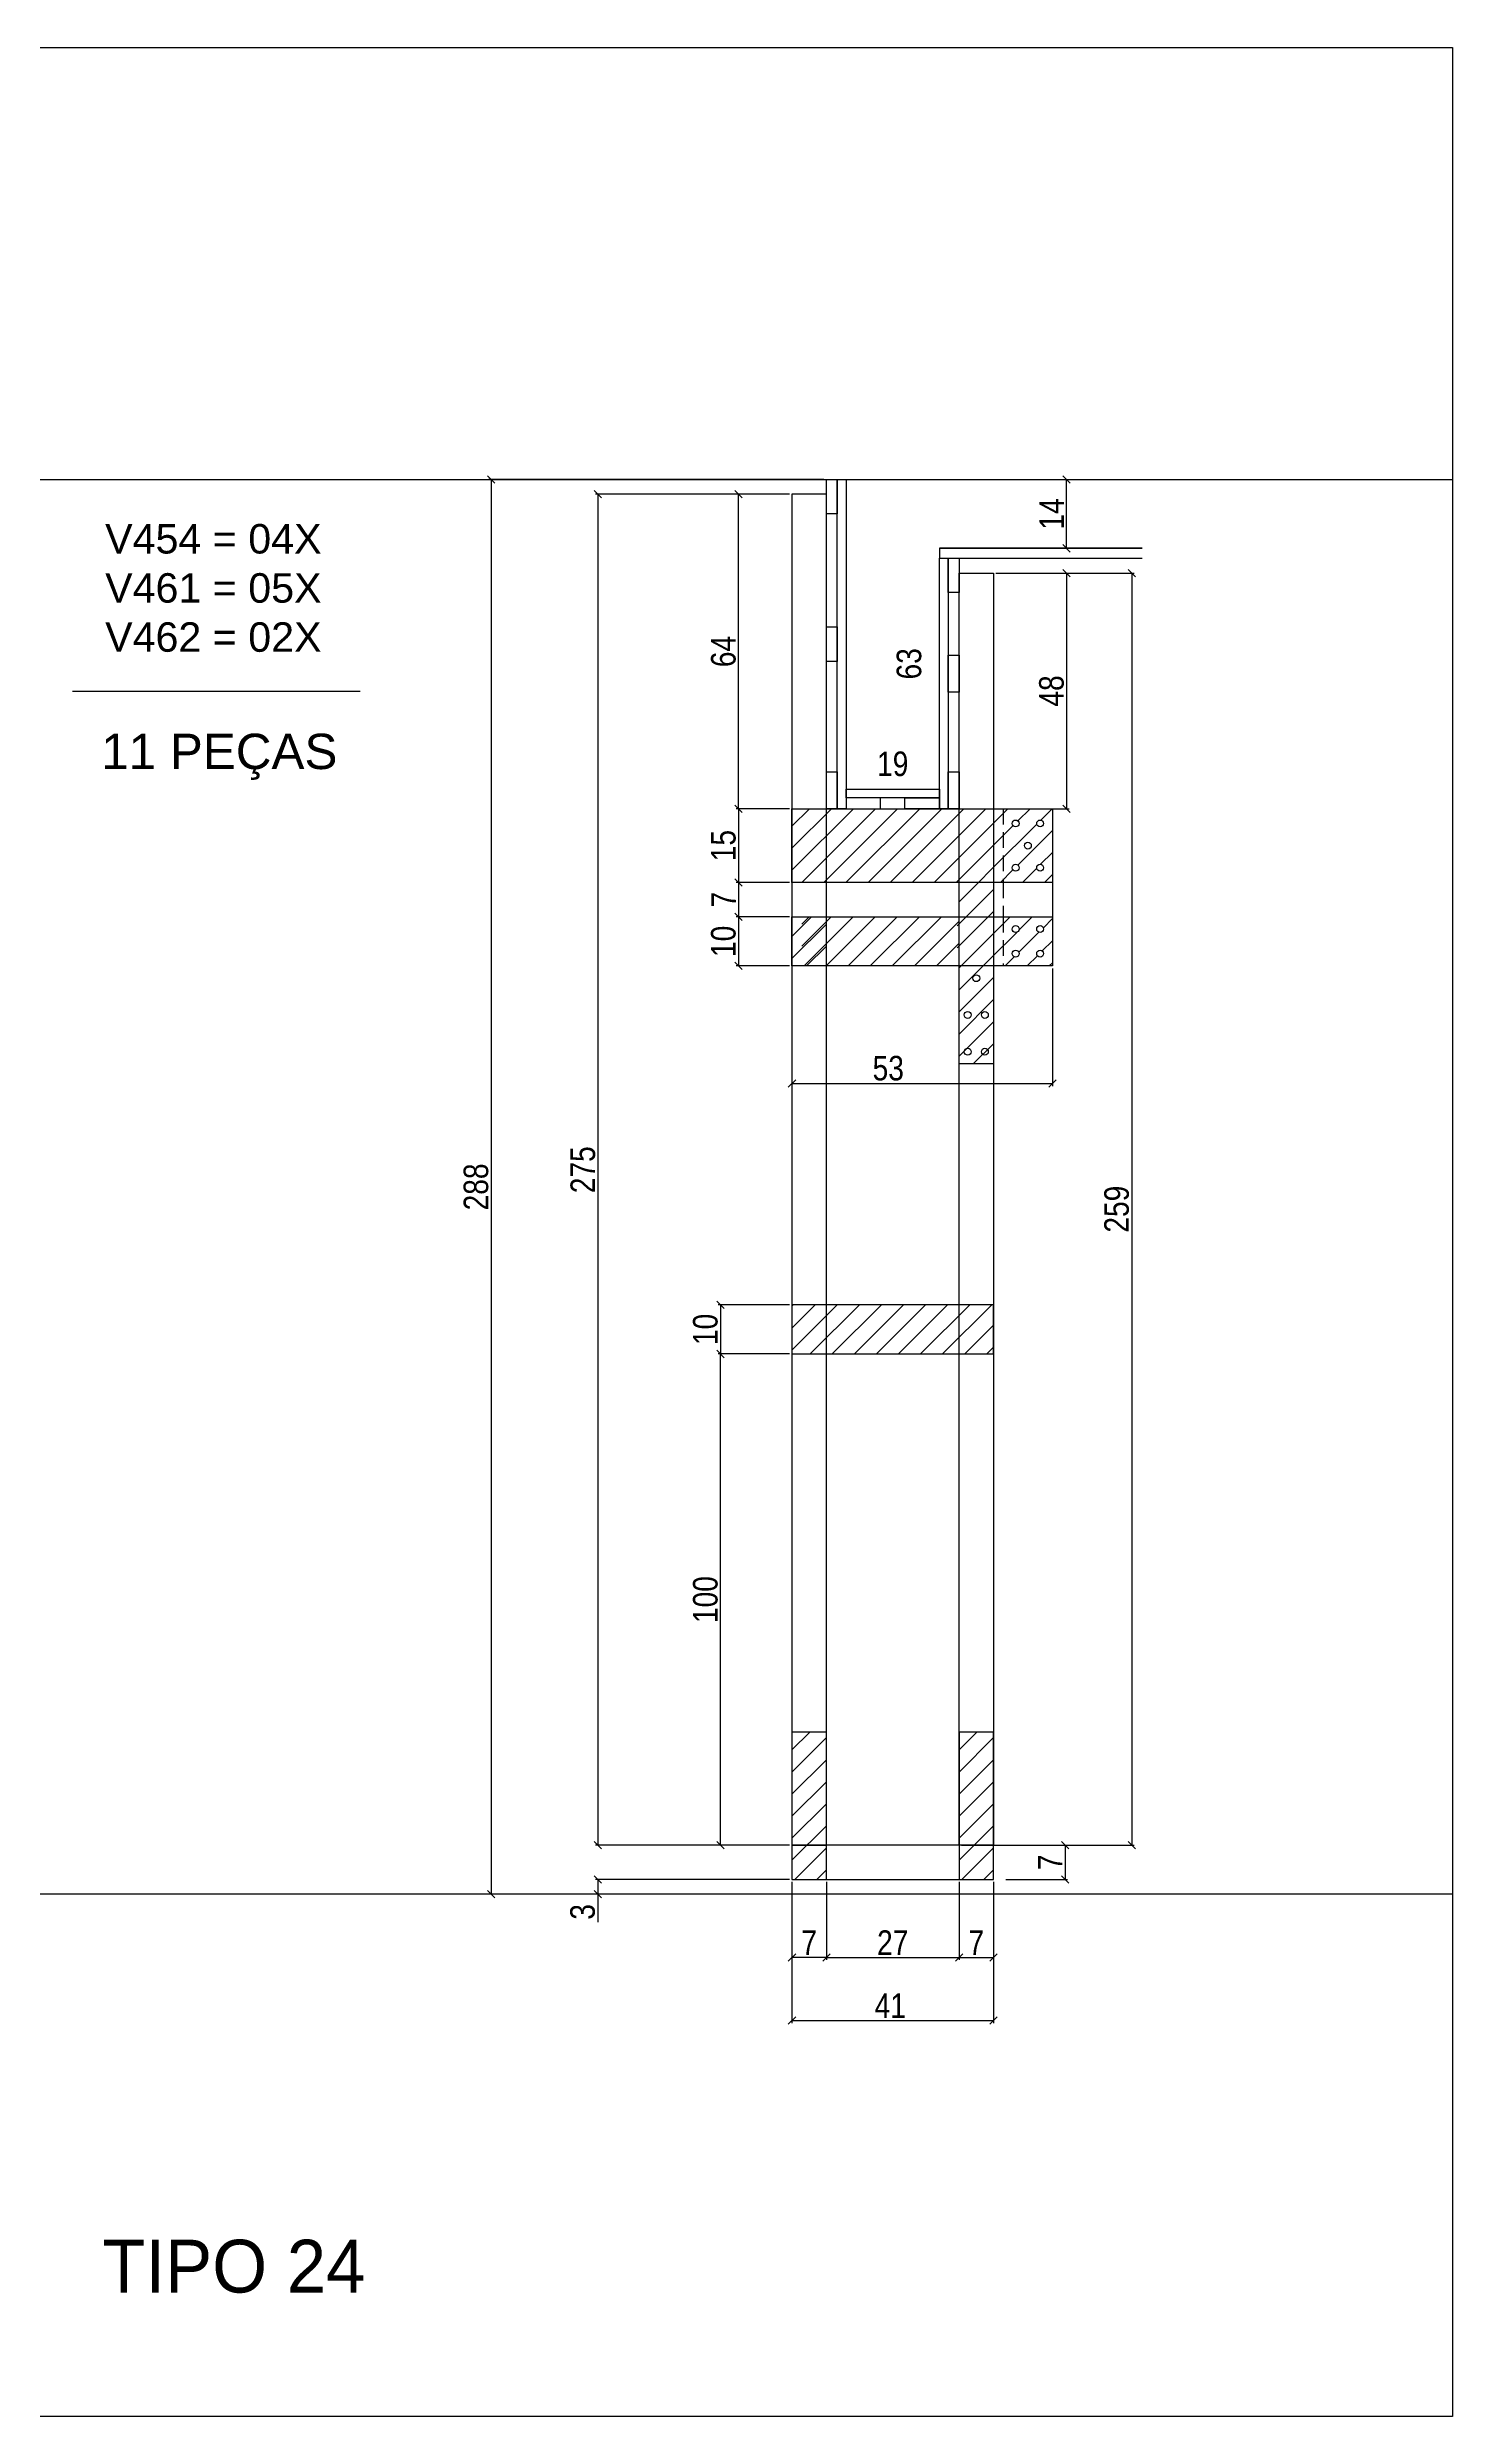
# Model space of a CAD drawing. Extents: x 17311 to 161354, y 153625 to 213544.
# Drawn here: x 22063 to 22635, y 206356 to 207320 of the extents above; entities that cross this region are included whole.
import ezdxf

# ---------------------------------------------------------------- set-up
doc = ezdxf.new("R2010")
doc.units = 0
doc.linetypes.add('DASHED2', pattern=[9.525, 6.35, -3.175])
doc.layers.get('0').update_dxf_attribs({"linetype": 'CONTINUOUS'})
doc.layers.get('DEFPOINTS').update_dxf_attribs({"linetype": 'CONTINUOUS'})
for name, color, linetype in [('8', 111, 'CONTINUOUS'), ('COTA', 241, 'CONTINUOUS'), ('detalhes', 4, 'CONTINUOUS'), ('HACHURA', 8, 'CONTINUOUS'), ('Painéis', 200, 'CONTINUOUS'), ('SARR_2.2x10', 60, 'CONTINUOUS'), ('SARR_7x7', 40, 'CONTINUOUS'), ('TIRAS REESCORAMENTO', 252, 'CONTINUOUS'), ('VIGAS', 3, 'CONTINUOUS')]:
    doc.layers.add(name, color=color, linetype=linetype)
doc.layers.add('resinado', color=7, linetype='CONTINUOUS', true_color=0xff6161)
doc.styles.add('COTA TECNICA 2X', font='techl___.ttf', dxfattribs={"height": 10})
doc.styles.add('R80-50', font='arial.ttf', dxfattribs={"height": 10})
doc.styles.add('ROMAS860', font='ROMAS860.SHX', dxfattribs={"height": 8.5})
doc.dimstyles.new('SECAO', dxfattribs={"dimscale": 0.333333, "dimtxt": 5, "dimasz": 9, "dimexe": 3, "dimexo": 3, "dimgap": 3, "dimtad": 1, "dimdec": 1, "dimlfac": 0.5, "dimzin": 12, "dimdsep": 46, "dimtxsty": 'COTA TECNICA 2X', "dimblk1": 'OBLIQUE', "dimblk2": 'OBLIQUE', "dimsah": 1, "dimcen": 0.9, "dimclrd": 4, "dimclre": 4, "dimclrt": 240, "dimadec": 1, "dimazin": 3, "dimtfac": 1, "dimtdec": 1, "dimtmove": 0, "dimatfit": 3, "dimfxl": 1, "dimtolj": 1, "dimtzin": 12, "dimarcsym": 0})
pattern_1 = [(45, (-3761.8576, 9469.6196), (-4.49012806, 4.49012806), [])]

# ---------------------------------------------------------------- blocks, each defined once
blk = doc.blocks.new('_Oblique')
at = {"color": 0, "linetype": 'ByBlock', "lineweight": -2}
blk.add_line((-0.5, -0.5), (0.5, 0.5), dxfattribs=at)
blk = doc.blocks.new('*D3418')
at = {"layer": 'DEFPOINTS', "color": 0, "transparency": 16777216}
for p in [(22365.75, 207138.49), (22286.79, 206588.4), (22365.75, 206588.4)]:
    blk.add_point(p, dxfattribs=at)
at = {"layer": 'detalhes', "color": 4, "lineweight": -2, "transparency": 16777216}
for p, q in [((22364.75, 207138.49), (22285.79, 207138.49)), ((22286.79, 207138.49), (22286.79, 206588.4)), ((22364.75, 206588.4), (22285.79, 206588.4))]:
    blk.add_line(p, q, dxfattribs=at)
at = {"layer": 'detalhes', "color": 4, "lineweight": -2, "transparency": 16777216, "xscale": 3, "yscale": 3, "zscale": 3}
for p, rotation in [((22286.79, 207138.49), 90), ((22286.79, 206588.4), 270)]:
    blk.add_blockref('_Oblique', p, dxfattribs=dict(at, rotation=rotation))
at = {"layer": 'detalhes', "color": 240, "transparency": 16777216, "insert": (22280.68, 206863.44), "char_height": 10, "attachment_point": 5, "rotation": 90, "style": 'COTA TECNICA 2X'}
blk.add_mtext('\\A1;275', dxfattribs=at)
blk = doc.blocks.new('*D3419')
at = {"layer": 'DEFPOINTS', "color": 0, "transparency": 16777216}
for p in [(22365.75, 206574.4), (22447.75, 206574.4), (22447.75, 206516.94)]:
    blk.add_point(p, dxfattribs=at)
at = {"layer": 'detalhes', "color": 4, "lineweight": -2, "transparency": 16777216}
for p, q in [((22365.75, 206573.4), (22365.75, 206515.94)), ((22447.75, 206573.4), (22447.75, 206515.94)), ((22365.75, 206516.94), (22447.75, 206516.94))]:
    blk.add_line(p, q, dxfattribs=at)
at = {"layer": 'detalhes', "color": 4, "lineweight": -2, "transparency": 16777216, "xscale": 3, "yscale": 3, "zscale": 3, "rotation": 180}
blk.add_blockref('_Oblique', (22365.75, 206516.94), dxfattribs=at)
at = {"layer": 'detalhes', "color": 4, "lineweight": -2, "transparency": 16777216, "xscale": 3, "yscale": 3, "zscale": 3}
blk.add_blockref('_Oblique', (22447.75, 206516.94), dxfattribs=at)
at = {"layer": 'detalhes', "color": 240, "transparency": 16777216, "insert": (22405.75, 206523.01), "char_height": 10, "attachment_point": 5, "style": 'COTA TECNICA 2X'}
blk.add_mtext('\\A1;41', dxfattribs=at)
blk = doc.blocks.new('*D3420')
at = {"layer": 'DEFPOINTS', "color": 0, "transparency": 16777216}
for p in [(22379.75, 206574.4), (22433.75, 206574.4), (22433.75, 206542.66)]:
    blk.add_point(p, dxfattribs=at)
at = {"layer": 'detalhes', "color": 4, "lineweight": -2, "transparency": 16777216}
for p, q in [((22379.75, 206573.4), (22379.75, 206541.66)), ((22433.75, 206573.4), (22433.75, 206541.66)), ((22379.75, 206542.66), (22433.75, 206542.66))]:
    blk.add_line(p, q, dxfattribs=at)
at = {"layer": 'detalhes', "color": 4, "lineweight": -2, "transparency": 16777216, "xscale": 3, "yscale": 3, "zscale": 3, "rotation": 180}
blk.add_blockref('_Oblique', (22379.75, 206542.66), dxfattribs=at)
at = {"layer": 'detalhes', "color": 4, "lineweight": -2, "transparency": 16777216, "xscale": 3, "yscale": 3, "zscale": 3}
blk.add_blockref('_Oblique', (22433.75, 206542.66), dxfattribs=at)
at = {"layer": 'detalhes', "color": 240, "transparency": 16777216, "insert": (22406.75, 206548.73), "char_height": 10, "attachment_point": 5, "style": 'COTA TECNICA 2X'}
blk.add_mtext('\\A1;27', dxfattribs=at)
blk = doc.blocks.new('*D3421')
at = {"layer": 'DEFPOINTS', "color": 0, "transparency": 16777216}
for p in [(22433.75, 206542.66), (22447.75, 206542.66), (22447.75, 206542.66)]:
    blk.add_point(p, dxfattribs=at)
at = {"layer": 'detalhes', "color": 4, "lineweight": -2, "transparency": 16777216}
blk.add_line((22433.75, 206542.66), (22447.75, 206542.66), dxfattribs=at)
at = {"layer": 'detalhes', "color": 4, "lineweight": -2, "transparency": 16777216, "xscale": 3, "yscale": 3, "zscale": 3, "rotation": 180}
blk.add_blockref('_Oblique', (22433.75, 206542.66), dxfattribs=at)
at = {"layer": 'detalhes', "color": 4, "lineweight": -2, "transparency": 16777216, "xscale": 3, "yscale": 3, "zscale": 3}
blk.add_blockref('_Oblique', (22447.75, 206542.66), dxfattribs=at)
at = {"layer": 'detalhes', "color": 240, "transparency": 16777216, "insert": (22440.75, 206548.73), "char_height": 10, "attachment_point": 5, "style": 'COTA TECNICA 2X'}
blk.add_mtext('\\A1;7', dxfattribs=at)
blk = doc.blocks.new('*D3422')
at = {"layer": 'DEFPOINTS', "color": 0, "transparency": 16777216}
for p in [(22365.75, 206542.66), (22365.75, 206542.66), (22379.75, 206542.66)]:
    blk.add_point(p, dxfattribs=at)
at = {"layer": 'detalhes', "color": 4, "lineweight": -2, "transparency": 16777216}
blk.add_line((22379.75, 206542.66), (22365.75, 206542.66), dxfattribs=at)
at = {"layer": 'detalhes', "color": 4, "lineweight": -2, "transparency": 16777216, "xscale": 3, "yscale": 3, "zscale": 3, "rotation": 180}
blk.add_blockref('_Oblique', (22365.75, 206542.66), dxfattribs=at)
at = {"layer": 'detalhes', "color": 4, "lineweight": -2, "transparency": 16777216, "xscale": 3, "yscale": 3, "zscale": 3}
blk.add_blockref('_Oblique', (22379.75, 206542.66), dxfattribs=at)
at = {"layer": 'detalhes', "color": 240, "transparency": 16777216, "insert": (22372.75, 206548.73), "char_height": 10, "attachment_point": 5, "style": 'COTA TECNICA 2X'}
blk.add_mtext('\\A1;7', dxfattribs=at)
blk = doc.blocks.new('*D3423')
at = {"layer": 'DEFPOINTS', "color": 0, "transparency": 16777216}
for p in [(22365.75, 206808.41), (22336.65, 206788.41), (22365.75, 206788.41)]:
    blk.add_point(p, dxfattribs=at)
at = {"layer": 'detalhes', "color": 4, "lineweight": -2, "transparency": 16777216}
for p, q in [((22364.75, 206808.41), (22335.65, 206808.41)), ((22336.65, 206808.41), (22336.65, 206788.41)), ((22364.75, 206788.41), (22335.65, 206788.41))]:
    blk.add_line(p, q, dxfattribs=at)
at = {"layer": 'detalhes', "color": 4, "lineweight": -2, "transparency": 16777216, "xscale": 3, "yscale": 3, "zscale": 3}
for p, rotation in [((22336.65, 206808.41), 90), ((22336.65, 206788.41), 270)]:
    blk.add_blockref('_Oblique', p, dxfattribs=dict(at, rotation=rotation))
at = {"layer": 'detalhes', "color": 240, "transparency": 16777216, "insert": (22330.54, 206798.41), "char_height": 10, "attachment_point": 5, "rotation": 90, "style": 'COTA TECNICA 2X'}
blk.add_mtext('\\A1;10', dxfattribs=at)
blk = doc.blocks.new('*D3424')
at = {"layer": 'DEFPOINTS', "color": 0, "transparency": 16777216}
for p in [(22343.98, 207138.49), (22365.75, 207138.49), (22365.75, 207010.44)]:
    blk.add_point(p, dxfattribs=at)
at = {"layer": 'detalhes', "color": 4, "lineweight": -2, "transparency": 16777216}
for p, q in [((22364.75, 207138.49), (22342.98, 207138.49)), ((22343.98, 207010.44), (22343.98, 207138.49)), ((22364.75, 207010.44), (22342.98, 207010.44))]:
    blk.add_line(p, q, dxfattribs=at)
at = {"layer": 'detalhes', "color": 4, "lineweight": -2, "transparency": 16777216, "xscale": 3, "yscale": 3, "zscale": 3}
for p, rotation in [((22343.98, 207138.49), 90), ((22343.98, 207010.44), 270)]:
    blk.add_blockref('_Oblique', p, dxfattribs=dict(at, rotation=rotation))
at = {"layer": 'detalhes', "color": 240, "transparency": 16777216, "insert": (22337.87, 207074.46), "char_height": 10, "attachment_point": 5, "rotation": 90, "style": 'COTA TECNICA 2X'}
blk.add_mtext('\\A1;64', dxfattribs=at)
blk = doc.blocks.new('*D3425')
at = {"layer": 'DEFPOINTS', "color": 0, "transparency": 16777216}
for p in [(22447.75, 207106.36), (22447.75, 207010.44), (22477.5, 207010.44)]:
    blk.add_point(p, dxfattribs=at)
at = {"layer": 'detalhes', "color": 4, "lineweight": -2, "transparency": 16777216}
for p, q in [((22448.75, 207106.36), (22478.5, 207106.36)), ((22477.5, 207106.36), (22477.5, 207010.44)), ((22448.75, 207010.44), (22478.5, 207010.44))]:
    blk.add_line(p, q, dxfattribs=at)
at = {"layer": 'detalhes', "color": 4, "lineweight": -2, "transparency": 16777216, "xscale": 3, "yscale": 3, "zscale": 3}
for p, rotation in [((22477.5, 207106.36), 90), ((22477.5, 207010.44), 270)]:
    blk.add_blockref('_Oblique', p, dxfattribs=dict(at, rotation=rotation))
at = {"layer": 'detalhes', "color": 240, "transparency": 16777216, "insert": (22471.4, 207058.4), "char_height": 10, "attachment_point": 5, "rotation": 90, "style": 'COTA TECNICA 2X'}
blk.add_mtext('\\A1;48', dxfattribs=at)
blk = doc.blocks.new('*D3426')
at = {"layer": 'DEFPOINTS', "color": 0, "transparency": 16777216}
for p in [(22379.75, 207144.49), (22243.28, 206568.4), (22365.75, 206568.4)]:
    blk.add_point(p, dxfattribs=at)
at = {"layer": 'detalhes', "color": 4, "lineweight": -2, "transparency": 16777216}
for p, q in [((22378.75, 207144.49), (22242.28, 207144.49)), ((22243.28, 207144.49), (22243.28, 206568.4)), ((22364.75, 206568.4), (22242.28, 206568.4))]:
    blk.add_line(p, q, dxfattribs=at)
at = {"layer": 'detalhes', "color": 4, "lineweight": -2, "transparency": 16777216, "xscale": 3, "yscale": 3, "zscale": 3}
for p, rotation in [((22243.28, 207144.49), 90), ((22243.28, 206568.4), 270)]:
    blk.add_blockref('_Oblique', p, dxfattribs=dict(at, rotation=rotation))
at = {"layer": 'detalhes', "color": 240, "transparency": 16777216, "insert": (22237.19, 206856.44), "char_height": 10, "attachment_point": 5, "rotation": 90, "style": 'COTA TECNICA 2X'}
blk.add_mtext('\\A1;288', dxfattribs=at)
blk = doc.blocks.new('*D3427')
at = {"layer": 'DEFPOINTS', "color": 0, "transparency": 16777216}
for p in [(22365.75, 206574.4), (22286.79, 206568.4), (22365.75, 206568.4)]:
    blk.add_point(p, dxfattribs=at)
at = {"layer": 'detalhes', "color": 4, "lineweight": -2, "transparency": 16777216}
for p, q in [((22364.75, 206574.4), (22285.79, 206574.4)), ((22286.79, 206574.4), (22286.79, 206568.4)), ((22364.75, 206568.4), (22285.79, 206568.4)), ((22286.79, 206568.4), (22286.79, 206557.06))]:
    blk.add_line(p, q, dxfattribs=at)
at = {"layer": 'detalhes', "color": 4, "lineweight": -2, "transparency": 16777216, "xscale": 3, "yscale": 3, "zscale": 3}
for p, rotation in [((22286.79, 206574.4), 90), ((22286.79, 206568.4), 270)]:
    blk.add_blockref('_Oblique', p, dxfattribs=dict(at, rotation=rotation))
at = {"layer": 'detalhes', "color": 240, "transparency": 16777216, "insert": (22280.57, 206561.23), "char_height": 10, "attachment_point": 5, "rotation": 90, "style": 'COTA TECNICA 2X'}
blk.add_mtext('\\A1;3', dxfattribs=at)
blk = doc.blocks.new('*D3428')
at = {"layer": 'DEFPOINTS', "color": 0, "transparency": 16777216}
for p in [(22412.78, 207144.49), (22419.64, 207144.49), (22412.78, 207018.44)]:
    blk.add_point(p, dxfattribs=at)
at = {"layer": 'detalhes', "color": 240, "transparency": 16777216, "insert": (22413.42, 207069.46), "char_height": 10, "attachment_point": 5, "rotation": 90, "style": 'COTA TECNICA 2X'}
blk.add_mtext('\\A1;63', dxfattribs=at)
blk = doc.blocks.new('*D3429')
at = {"layer": 'DEFPOINTS', "color": 0, "transparency": 16777216}
for p in [(22387.75, 207022.59), (22425.75, 207022.59), (22425.75, 207022.59)]:
    blk.add_point(p, dxfattribs=at)
at = {"layer": 'detalhes', "color": 240, "transparency": 16777216, "insert": (22406.75, 207028.68), "char_height": 10, "attachment_point": 5, "style": 'COTA TECNICA 2X'}
blk.add_mtext('\\A1;19', dxfattribs=at)
blk = doc.blocks.new('*D3430')
at = {"layer": 'DEFPOINTS', "color": 0, "transparency": 16777216}
for p in [(22336.65, 206788.41), (22365.75, 206788.41), (22364.75, 206588.4)]:
    blk.add_point(p, dxfattribs=at)
at = {"layer": 'detalhes', "color": 4, "lineweight": -2, "transparency": 16777216}
for p, q in [((22364.75, 206788.41), (22335.65, 206788.41)), ((22336.65, 206588.4), (22336.65, 206788.41)), ((22363.75, 206588.4), (22335.65, 206588.4))]:
    blk.add_line(p, q, dxfattribs=at)
at = {"layer": 'detalhes', "color": 4, "lineweight": -2, "transparency": 16777216, "xscale": 3, "yscale": 3, "zscale": 3}
for p, rotation in [((22336.65, 206788.41), 90), ((22336.65, 206588.4), 270)]:
    blk.add_blockref('_Oblique', p, dxfattribs=dict(at, rotation=rotation))
at = {"layer": 'detalhes', "color": 240, "transparency": 16777216, "insert": (22330.54, 206688.4), "char_height": 10, "attachment_point": 5, "rotation": 90, "style": 'COTA TECNICA 2X'}
blk.add_mtext('\\A1;100', dxfattribs=at)
blk = doc.blocks.new('*D3431')
at = {"layer": 'DEFPOINTS', "color": 0, "transparency": 16777216}
for p in [(22365.75, 206970.44), (22471.75, 206946.44), (22471.75, 206898.52)]:
    blk.add_point(p, dxfattribs=at)
at = {"layer": 'detalhes', "color": 4, "lineweight": -2, "transparency": 16777216}
for p, q in [((22365.75, 206969.44), (22365.75, 206897.52)), ((22471.75, 206945.44), (22471.75, 206897.52)), ((22365.75, 206898.52), (22471.75, 206898.52))]:
    blk.add_line(p, q, dxfattribs=at)
at = {"layer": 'detalhes', "color": 4, "lineweight": -2, "transparency": 16777216, "xscale": 3, "yscale": 3, "zscale": 3, "rotation": 180}
blk.add_blockref('_Oblique', (22365.75, 206898.52), dxfattribs=at)
at = {"layer": 'detalhes', "color": 4, "lineweight": -2, "transparency": 16777216, "xscale": 3, "yscale": 3, "zscale": 3}
blk.add_blockref('_Oblique', (22471.75, 206898.52), dxfattribs=at)
at = {"layer": 'detalhes', "color": 240, "transparency": 16777216, "insert": (22404.93, 206904.74), "char_height": 10, "attachment_point": 5, "style": 'COTA TECNICA 2X'}
blk.add_mtext('\\A1;53', dxfattribs=at)
blk = doc.blocks.new('*D3432')
at = {"layer": 'DEFPOINTS', "color": 0, "transparency": 16777216}
for p in [(22474.34, 207144.49), (22477.5, 207144.49), (22474.34, 207116.49)]:
    blk.add_point(p, dxfattribs=at)
at = {"layer": 'detalhes', "color": 4, "lineweight": -2, "transparency": 16777216}
for p, q in [((22475.34, 207144.49), (22478.5, 207144.49)), ((22477.5, 207116.49), (22477.5, 207144.49)), ((22475.34, 207116.49), (22478.5, 207116.49))]:
    blk.add_line(p, q, dxfattribs=at)
at = {"layer": 'detalhes', "color": 4, "lineweight": -2, "transparency": 16777216, "xscale": 3, "yscale": 3, "zscale": 3}
for p, rotation in [((22477.5, 207144.49), 90), ((22477.5, 207116.49), 270)]:
    blk.add_blockref('_Oblique', p, dxfattribs=dict(at, rotation=rotation))
at = {"layer": 'detalhes', "color": 240, "transparency": 16777216, "insert": (22471.43, 207130.49), "char_height": 10, "attachment_point": 5, "rotation": 90, "style": 'COTA TECNICA 2X'}
blk.add_mtext('\\A1;14', dxfattribs=at)
blk = doc.blocks.new('*D3433')
at = {"layer": 'DEFPOINTS', "color": 0, "transparency": 16777216}
for p in [(22448.75, 207106.36), (22448.75, 206588.4), (22504.04, 206588.4)]:
    blk.add_point(p, dxfattribs=at)
at = {"layer": 'detalhes', "color": 4, "lineweight": -2, "transparency": 16777216}
for p, q in [((22449.75, 207106.36), (22505.04, 207106.36)), ((22504.04, 207106.36), (22504.04, 206588.4)), ((22449.75, 206588.4), (22505.04, 206588.4))]:
    blk.add_line(p, q, dxfattribs=at)
at = {"layer": 'detalhes', "color": 4, "lineweight": -2, "transparency": 16777216, "xscale": 3, "yscale": 3, "zscale": 3}
for p, rotation in [((22504.04, 207106.36), 90), ((22504.04, 206588.4), 270)]:
    blk.add_blockref('_Oblique', p, dxfattribs=dict(at, rotation=rotation))
at = {"layer": 'detalhes', "color": 240, "transparency": 16777216, "insert": (22497.9, 206847.38), "char_height": 10, "attachment_point": 5, "rotation": 90, "style": 'COTA TECNICA 2X'}
blk.add_mtext('\\A1;259', dxfattribs=at)
blk = doc.blocks.new('*D3434')
at = {"layer": 'DEFPOINTS', "color": 0, "transparency": 16777216}
for p in [(22433.75, 206588.4), (22451.8, 206574.4), (22476.89, 206574.4)]:
    blk.add_point(p, dxfattribs=at)
at = {"layer": 'detalhes', "color": 4, "lineweight": -2, "transparency": 16777216}
for p, q in [((22434.75, 206588.4), (22477.89, 206588.4)), ((22476.89, 206588.4), (22476.89, 206574.4)), ((22452.8, 206574.4), (22477.89, 206574.4))]:
    blk.add_line(p, q, dxfattribs=at)
at = {"layer": 'detalhes', "color": 4, "lineweight": -2, "transparency": 16777216, "xscale": 3, "yscale": 3, "zscale": 3}
for p, rotation in [((22476.89, 206588.4), 90), ((22476.89, 206574.4), 270)]:
    blk.add_blockref('_Oblique', p, dxfattribs=dict(at, rotation=rotation))
at = {"layer": 'detalhes', "color": 240, "transparency": 16777216, "insert": (22470.82, 206581.4), "char_height": 10, "attachment_point": 5, "rotation": 90, "style": 'COTA TECNICA 2X'}
blk.add_mtext('\\A1;7', dxfattribs=at)
blk = doc.blocks.new('*D3415')
at = {"layer": 'DEFPOINTS', "color": 0, "transparency": 16777216}
for p in [(22365.75, 207010.44), (22343.98, 206980.44), (22365.75, 206980.44)]:
    blk.add_point(p, dxfattribs=at)
at = {"layer": 'detalhes', "color": 4, "lineweight": -2, "transparency": 16777216}
for p, q in [((22364.75, 207010.44), (22342.98, 207010.44)), ((22343.98, 207010.44), (22343.98, 206980.44)), ((22364.75, 206980.44), (22342.98, 206980.44))]:
    blk.add_line(p, q, dxfattribs=at)
at = {"layer": 'detalhes', "color": 4, "lineweight": -2, "transparency": 16777216, "xscale": 3, "yscale": 3, "zscale": 3}
for p, rotation in [((22343.98, 207010.44), 90), ((22343.98, 206980.44), 270)]:
    blk.add_blockref('_Oblique', p, dxfattribs=dict(at, rotation=rotation))
at = {"layer": 'detalhes', "color": 240, "transparency": 16777216, "insert": (22337.87, 206995.44), "char_height": 10, "attachment_point": 5, "rotation": 90, "style": 'COTA TECNICA 2X'}
blk.add_mtext('\\A1;15', dxfattribs=at)
blk = doc.blocks.new('*D3416')
at = {"layer": 'DEFPOINTS', "color": 0, "transparency": 16777216}
for p in [(22365.75, 206966.44), (22343.98, 206946.44), (22365.75, 206946.44)]:
    blk.add_point(p, dxfattribs=at)
at = {"layer": 'detalhes', "color": 4, "lineweight": -2, "transparency": 16777216}
for p, q in [((22364.75, 206966.44), (22342.98, 206966.44)), ((22343.98, 206966.44), (22343.98, 206946.44)), ((22364.75, 206946.44), (22342.98, 206946.44))]:
    blk.add_line(p, q, dxfattribs=at)
at = {"layer": 'detalhes', "color": 4, "lineweight": -2, "transparency": 16777216, "xscale": 3, "yscale": 3, "zscale": 3}
for p, rotation in [((22343.98, 206966.44), 90), ((22343.98, 206946.44), 270)]:
    blk.add_blockref('_Oblique', p, dxfattribs=dict(at, rotation=rotation))
at = {"layer": 'detalhes', "color": 240, "transparency": 16777216, "insert": (22337.87, 206956.44), "char_height": 10, "attachment_point": 5, "rotation": 90, "style": 'COTA TECNICA 2X'}
blk.add_mtext('\\A1;10', dxfattribs=at)
blk = doc.blocks.new('*D3417')
at = {"layer": 'DEFPOINTS', "color": 0, "transparency": 16777216}
for p in [(22365.75, 206980.44), (22343.98, 206966.44), (22365.75, 206966.44)]:
    blk.add_point(p, dxfattribs=at)
at = {"layer": 'detalhes', "color": 4, "lineweight": -2, "transparency": 16777216}
for p, q in [((22364.75, 206980.44), (22342.98, 206980.44)), ((22343.98, 206980.44), (22343.98, 206966.44)), ((22364.75, 206966.44), (22342.98, 206966.44))]:
    blk.add_line(p, q, dxfattribs=at)
at = {"layer": 'detalhes', "color": 4, "lineweight": -2, "transparency": 16777216, "xscale": 3, "yscale": 3, "zscale": 3}
for p, rotation in [((22343.98, 206980.44), 90), ((22343.98, 206966.44), 270)]:
    blk.add_blockref('_Oblique', p, dxfattribs=dict(at, rotation=rotation))
at = {"layer": 'detalhes', "color": 240, "transparency": 16777216, "insert": (22337.9, 206973.44), "char_height": 10, "attachment_point": 5, "rotation": 90, "style": 'COTA TECNICA 2X'}
blk.add_mtext('\\A1;7', dxfattribs=at)

msp = doc.modelspace()

# ---------------------------------------------------------------- hatches: boundary and pattern name
at = {"layer": 'COTA'}
h = msp.add_hatch(dxfattribs=at)
h.set_pattern_fill('ANSI31', color=256, scale=2, style=0)
h.set_pattern_definition(pattern_1)
h.paths.add_polyline_path([(22433.75, 207010.44), (22365.75, 207010.44), (22365.75, 206980.44), (22433.75, 206980.44)])
h = msp.add_hatch(dxfattribs=at)
h.set_pattern_fill('ANSI31', color=256, scale=2, style=0)
h.set_pattern_definition(pattern_1)
h.paths.add_polyline_path([(22446.95, 207010.44), (22432.95, 207010.44), (22432.95, 206980.44), (22446.95, 206980.44)])
h = msp.add_hatch(dxfattribs=at)
h.set_pattern_fill('ANSI31', color=256, scale=2, style=0)
h.set_pattern_definition(pattern_1)
h.paths.add_polyline_path([(22471.75, 207010.44), (22446.95, 207010.44), (22446.95, 206980.44), (22471.75, 206980.44)])
h.paths.add_polyline_path([(22458.15, 206986.44, -1), (22455.35, 206986.44, -1)], flags=16)
h.paths.add_polyline_path([(22460.35, 206995.44, -1), (22463.15, 206995.44, -1)], flags=16)
h.paths.add_polyline_path([(22455.35, 207004.44, -1), (22458.15, 207004.44, -1)], flags=16)
h.paths.add_polyline_path([(22468.15, 206986.44, -1), (22465.35, 206986.44, -1)], flags=16)
h.paths.add_polyline_path([(22465.35, 207004.44, -1), (22468.15, 207004.44, -1)], flags=16)
h = msp.add_hatch(dxfattribs=at)
h.set_pattern_fill('ANSI31', color=256, scale=2, style=0)
h.set_pattern_definition(pattern_1)
h.paths.add_polyline_path([(22433.75, 206980.44), (22433.75, 206966.44), (22447.75, 206966.44), (22447.75, 206980.44)])
h = msp.add_hatch(dxfattribs=at)
h.set_pattern_fill('ANSI31', color=256, scale=2, style=0)
h.set_pattern_definition(pattern_1)
h.paths.add_polyline_path([(22379.75, 206966.44), (22365.75, 206966.44), (22365.75, 206946.44), (22379.75, 206946.44)])
h = msp.add_hatch(dxfattribs=at)
h.set_pattern_fill('ANSI31', color=256, scale=2, style=0)
h.set_pattern_definition([(45, (-3771.8576, 9469.6196), (-4.49012806, 4.49012806), [])])
h.paths.add_polyline_path([(22433.75, 206966.44), (22369.75, 206966.44), (22369.75, 206946.44), (22433.75, 206946.44)])
h = msp.add_hatch(dxfattribs=at)
h.set_pattern_fill('ANSI31', color=256, scale=2, style=0)
h.set_pattern_definition(pattern_1)
h.paths.add_polyline_path([(22446.95, 206966.44), (22432.95, 206966.44), (22432.95, 206946.44), (22446.95, 206946.44)])
h = msp.add_hatch(dxfattribs=at)
h.set_pattern_fill('ANSI31', color=256, scale=2, style=0)
h.set_pattern_definition(pattern_1)
h.paths.add_polyline_path([(22471.75, 206966.44), (22446.95, 206966.44), (22446.95, 206946.44), (22471.75, 206946.44)])
h.paths.add_polyline_path([(22455.35, 206961.44, -1), (22458.15, 206961.44, -1)], flags=16)
h.paths.add_polyline_path([(22458.15, 206951.44, -1), (22455.35, 206951.44, -1)], flags=16)
h.paths.add_polyline_path([(22465.35, 206961.44, -1), (22468.15, 206961.44, -1)], flags=16)
h.paths.add_polyline_path([(22468.15, 206951.44, -1), (22465.35, 206951.44, -1)], flags=16)
h = msp.add_hatch(dxfattribs=at)
h.set_pattern_fill('ANSI31', color=256, scale=2, style=0)
h.set_pattern_definition(pattern_1)
h.paths.add_polyline_path([(22433.75, 206906.5), (22447.75, 206906.5), (22447.75, 206946.44), (22433.75, 206946.44)])
h = msp.add_hatch(dxfattribs=at)
h.set_pattern_fill('ANSI31', color=256, scale=2, style=0)
h.set_pattern_definition([(45, (-3771.8576, 9515.6196), (-4.49012806, 4.49012806), [])])
h.paths.add_polyline_path([(22447.75, 206808.41), (22365.75, 206808.41), (22365.75, 206788.41), (22447.75, 206788.41)])
h = msp.add_hatch(dxfattribs=at)
h.set_pattern_fill('ANSI31', color=256, scale=2, style=0)
h.set_pattern_definition([(45, (2521.5277, 200765.2046), (-4.490128, 4.490128), [])])
h.paths.add_polyline_path([(22365.75, 206574.4), (22379.75, 206574.4), (22379.75, 206634.4), (22365.75, 206634.4)])
h = msp.add_hatch(dxfattribs=at)
h.set_pattern_fill('ANSI31', color=256, scale=2, style=0)
h.set_pattern_definition([(45, (2589.5277, 200765.2046), (-4.490128, 4.490128), [])])
h.paths.add_polyline_path([(22433.75, 206574.4), (22447.75, 206574.4), (22447.75, 206634.4), (22433.75, 206634.4)])

# ---------------------------------------------------------------- linework, layer by layer
at = {"linetype": 'Continuous'}
msp.add_line((22471.75, 206980.44), (22471.75, 206966.44), dxfattribs=at)
msp.add_line((22447.75, 206906.5), (22433.75, 206906.5))
msp.add_lwpolyline([(22387.75, 206574.4), (22447.75, 206574.4), (22447.75, 206588.4), (22365.75, 206588.4), (22365.75, 206574.4), (22387.75, 206574.4)], dxfattribs=at)
for centre in [(22456.75, 207004.44), (22466.75, 207004.44), (22461.75, 206995.44), (22456.75, 206986.44), (22466.75, 206986.44), (22456.75, 206961.44), (22466.75, 206961.44), (22456.75, 206951.44), (22466.75, 206951.44), (22440.75, 206941.44), (22437.25, 206926.47), (22444.25, 206926.47), (22437.25, 206911.5), (22444.25, 206911.5)]:
    msp.add_circle(centre, 1.4)
at = {"layer": '8', "color": 5, "linetype": 'Continuous'}
msp.add_lwpolyline([(22634.59, 206355.69), (22037.78, 206355.69), (22037.78, 207320.48), (22634.59, 207320.48)], close=True, dxfattribs=at)
at = {"layer": 'COTA', "linetype": 'DASHED2'}
for p, q in [((22451.75, 207010.44), (22451.75, 206980.44)), ((22451.75, 206980.44), (22451.75, 206966.44)), ((22451.75, 206966.44), (22451.75, 206946.44))]:
    msp.add_line(p, q, dxfattribs=at)
at = {"layer": 'HACHURA', "color": 7}
msp.add_line((22072.93, 207058.29), (22190.08, 207058.29), dxfattribs=at)
at = {"layer": 'Painéis'}
msp.add_lwpolyline([(22365.75, 206788.41), (22447.75, 206788.41), (22447.75, 206808.41), (22365.75, 206808.41), (22365.75, 206788.41)], dxfattribs=at)
for points in [[(22365.75, 206574.4), (22379.75, 206574.4), (22379.75, 206634.4), (22365.75, 206634.4)], [(22433.75, 206574.4), (22447.75, 206574.4), (22447.75, 206634.4), (22433.75, 206634.4)]]:
    msp.add_lwpolyline(points, close=True, dxfattribs=at)
at = {"layer": 'resinado'}
msp.add_line((22425.75, 207116.49), (22508.23, 207116.49), dxfattribs=at)
at = {"layer": 'SARR_2.2x10', "linetype": 'Continuous'}
for points in [[(22471.75, 206980.44), (22365.75, 206980.44), (22365.75, 207010.44), (22471.75, 207010.44)], [(22471.75, 206946.44), (22365.75, 206946.44), (22365.75, 206966.44), (22471.75, 206966.44)]]:
    msp.add_lwpolyline(points, close=True, dxfattribs=at)
at = {"layer": 'SARR_7x7', "linetype": 'Continuous'}
for points in [[(22365.75, 206588.4), (22379.75, 206588.4), (22379.75, 207138.49), (22365.75, 207138.49)], [(22447.75, 206588.4), (22433.75, 206588.4), (22433.75, 207106.36), (22447.75, 207106.36)]]:
    msp.add_lwpolyline(points, close=True, dxfattribs=at)
at = {"layer": 'TIRAS REESCORAMENTO', "linetype": 'ByBlock'}
for p, q in [((22634.59, 207144.4), (17860.1, 207144.4)), ((22387.75, 207144.49), (22508.71, 207144.49)), ((22425.75, 207112.49), (22508.23, 207112.49)), ((22634.59, 206568.4), (17860.1, 206568.4))]:
    msp.add_line(p, q, dxfattribs=at)
for points in [[(22379.75, 207144.49), (22384.15, 207144.49), (22384.15, 207130.49), (22379.75, 207130.49)], [(22429.35, 207112.49), (22433.75, 207112.49), (22433.75, 207098.49), (22429.35, 207098.49)], [(22379.75, 207084.46), (22384.15, 207084.46), (22384.15, 207070.46), (22379.75, 207070.46)], [(22429.35, 207072.96), (22433.75, 207072.96), (22433.75, 207057.96), (22429.35, 207057.96)], [(22379.75, 207025.44), (22384.15, 207025.44), (22384.15, 207010.44), (22379.75, 207010.44)], [(22429.35, 207025.44), (22433.75, 207025.44), (22433.75, 207010.44), (22429.35, 207010.44)], [(22425.75, 207014.84), (22387.75, 207014.84), (22387.75, 207018.44), (22425.75, 207018.44)], [(22401.75, 207010.44), (22401.75, 207014.84), (22387.75, 207014.84), (22387.75, 207010.44)], [(22411.71, 207010.44), (22411.71, 207014.84), (22425.75, 207014.84), (22425.75, 207010.44)]]:
    msp.add_lwpolyline(points, close=True, dxfattribs=at)
for points in [[(22387.75, 207010.44), (22384.15, 207010.44), (22384.15, 207144.49), (22387.75, 207144.49), (22387.75, 207010.44)], [(22508.23, 207116.49), (22425.75, 207116.49), (22425.75, 207112.49), (22508.23, 207112.49)], [(22429.35, 207010.44), (22425.75, 207010.44), (22425.75, 207112.49), (22429.35, 207112.49), (22429.35, 207010.44)]]:
    msp.add_lwpolyline(points, dxfattribs=at)

# ---------------------------------------------------------------- texts
at = {"linetype": 'Continuous', "style": 'ROMAS860'}
msp.add_text('TIPO 24', height=21.505, dxfattribs=at).set_placement((22085.06, 206406.21))
at = {"layer": 'VIGAS', "color": 7, "attachment_point": 1, "style": 'R80-50'}
for s, width, insert, char_height in [('V454 = 04X\\PV461 = 05X\\PV462 = 02X', 124.324, (22086.23, 207126.37), 12), ('11 PEÇAS', 162.221, (22084.61, 207041), 14.4)]:
    msp.add_mtext_dynamic_manual_height_columns(s, width=width, gutter_width=50, heights=[0], dxfattribs=dict(at, insert=insert, char_height=char_height))

# ---------------------------------------------------------------- dimensions: what is measured, and where the dimension line sits
at = {"layer": 'detalhes', "color": 3}
for base, p1, p2, picture, middle in [((22243.28, 206568.4), (22379.75, 207144.49), (22365.75, 206568.4), '*D3426', (22237.19, 206856.44)), ((22286.79, 206588.4), (22365.75, 207138.49), (22365.75, 206588.4), '*D3418', (22280.68, 206863.44)), ((22343.98, 207138.49), (22365.75, 207010.44), (22365.75, 207138.49), '*D3424', (22337.87, 207074.46)), ((22477.5, 207144.49), (22474.34, 207116.49), (22474.34, 207144.49), '*D3432', (22471.43, 207130.49)), ((22477.5, 207010.44), (22447.75, 207106.36), (22447.75, 207010.44), '*D3425', (22471.4, 207058.4)), ((22504.04, 206588.4), (22448.75, 207106.36), (22448.75, 206588.4), '*D3433', (22497.9, 206847.38)), ((22343.98, 206980.44), (22365.75, 207010.44), (22365.75, 206980.44), '*D3415', (22337.87, 206995.44)), ((22343.98, 206966.44), (22365.75, 206980.44), (22365.75, 206966.44), '*D3417', (22337.9, 206973.44)), ((22343.98, 206946.44), (22365.75, 206966.44), (22365.75, 206946.44), '*D3416', (22337.87, 206956.44)), ((22336.65, 206788.41), (22365.75, 206808.41), (22365.75, 206788.41), '*D3423', (22330.54, 206798.41)), ((22336.65, 206788.41), (22364.75, 206588.4), (22365.75, 206788.41), '*D3430', (22330.54, 206688.4)), ((22476.89, 206574.4), (22433.75, 206588.4), (22451.8, 206574.4), '*D3434', (22470.82, 206581.4)), ((22286.79, 206568.4), (22365.75, 206574.4), (22365.75, 206568.4), '*D3427', (22280.57, 206561.23))]:
    dim = msp.add_linear_dim(base=base, p1=p1, p2=p2, angle=90, dimstyle='SECAO', dxfattribs=at)
    dim.commit()
    dim.dimension.update_dxf_attribs({"geometry": picture, "text_midpoint": middle})
dim = msp.add_linear_dim(base=(22419.64, 207144.49), p1=(22412.78, 207018.44), p2=(22412.78, 207144.49), angle=90, dimstyle='SECAO', override={"dimse1": 1, "dimse2": 1, "dimsd1": 1, "dimsd2": 1}, dxfattribs=at)
dim.commit()
dim.dimension.update_dxf_attribs({"geometry": '*D3428', "text_midpoint": (22419.64, 207069.46), "dimtype": 160})
dim = msp.add_linear_dim(base=(22425.75, 207022.59), p1=(22387.75, 207022.59), p2=(22425.75, 207022.59), dimstyle='SECAO', override={"dimse1": 1, "dimse2": 1, "dimsd1": 1, "dimsd2": 1}, dxfattribs=at)
dim.commit()
dim.dimension.update_dxf_attribs({"geometry": '*D3429', "text_midpoint": (22406.75, 207028.68)})
for base, p1, p2, picture, middle in [((22471.75, 206898.52), (22365.75, 206970.44), (22471.75, 206946.44), '*D3431', (22404.93, 206898.52)), ((22447.75, 206516.94), (22365.75, 206574.4), (22447.75, 206574.4), '*D3419', (22405.75, 206516.94)), ((22433.75, 206542.66), (22379.75, 206574.4), (22433.75, 206574.4), '*D3420', (22406.75, 206542.66)), ((22447.75, 206542.66), (22433.75, 206542.66), (22447.75, 206542.66), '*D3421', (22440.75, 206542.66))]:
    dim = msp.add_linear_dim(base=base, p1=p1, p2=p2, dimstyle='SECAO', dxfattribs=at)
    dim.commit()
    dim.dimension.update_dxf_attribs({"geometry": picture, "text_midpoint": middle, "dimtype": 160})
dim = msp.add_linear_dim(base=(22365.75, 206542.66), p1=(22379.75, 206542.66), p2=(22365.75, 206542.66), dimstyle='SECAO', dxfattribs=at)
dim.commit()
dim.dimension.update_dxf_attribs({"geometry": '*D3422', "text_midpoint": (22372.75, 206548.73)})

doc.saveas('drawing.dxf')
